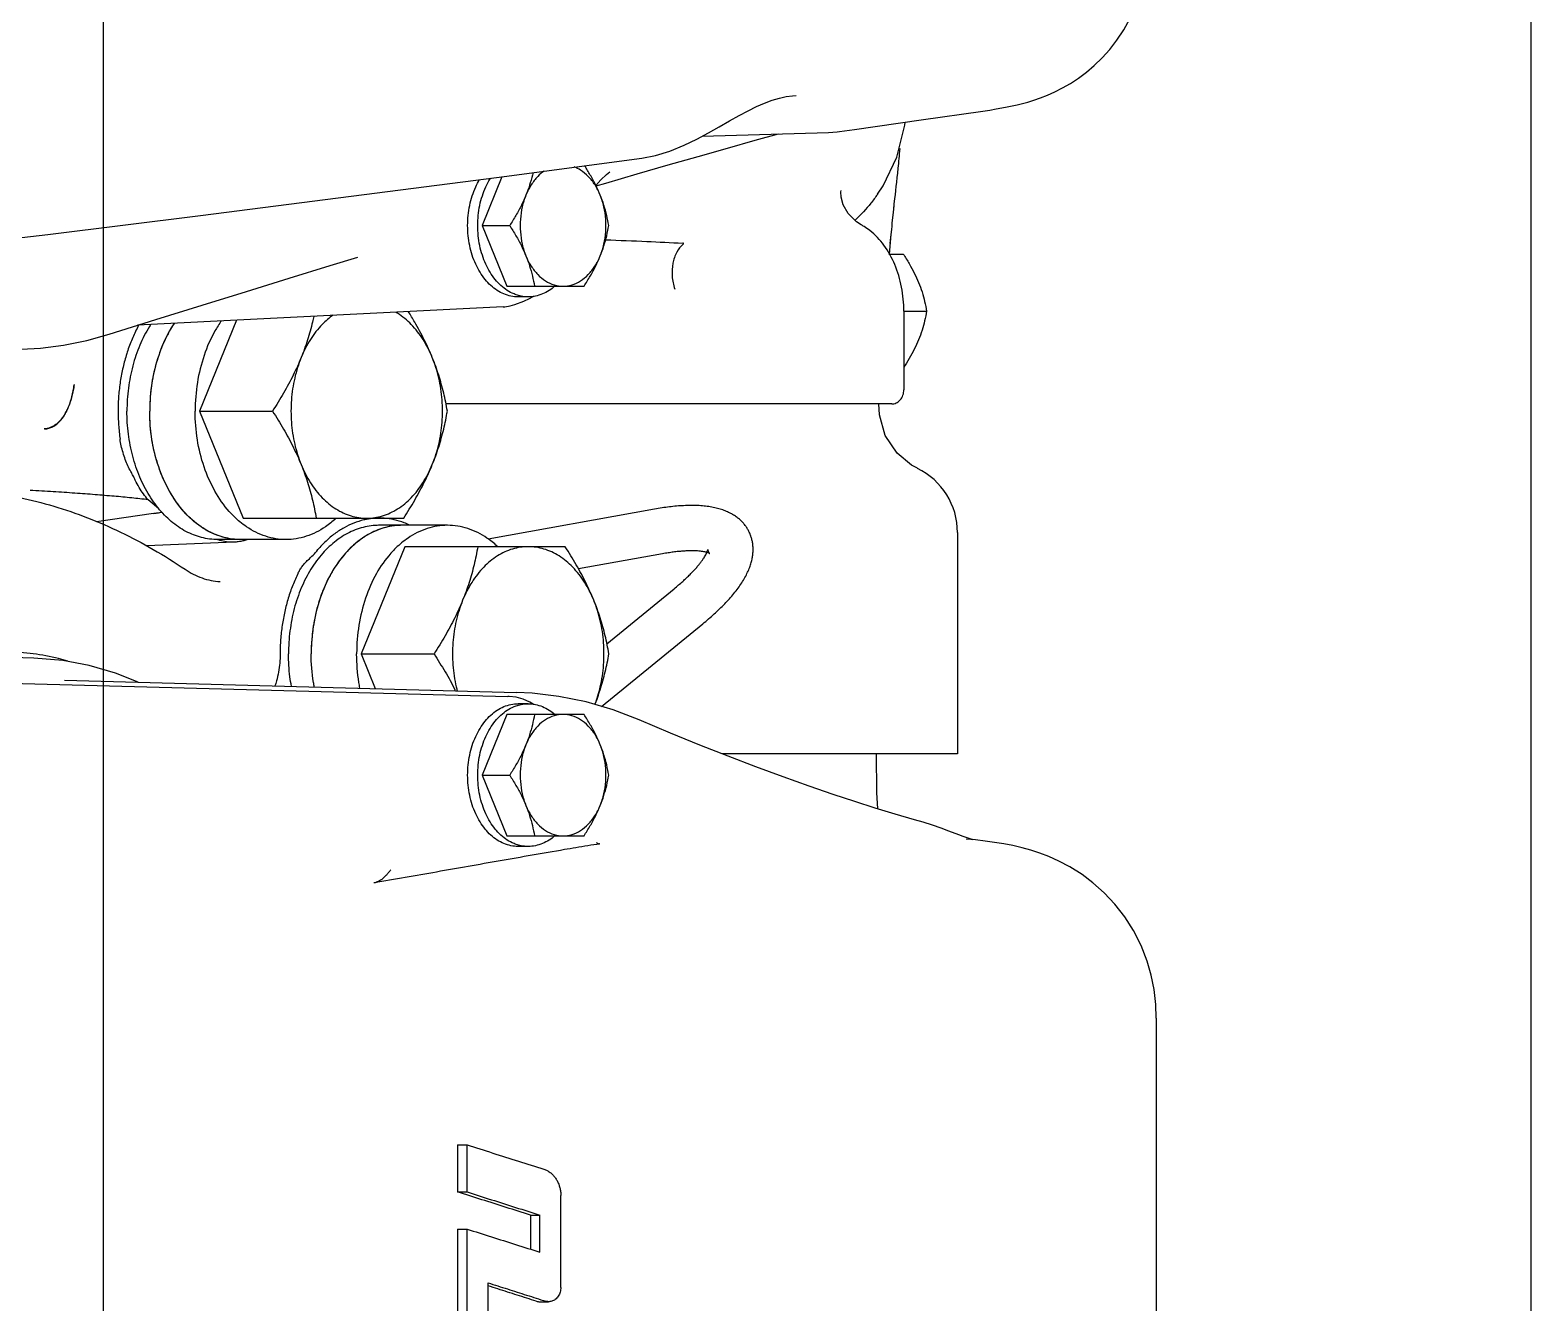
# Model space of a CAD drawing. Header units: millimetres. Extents: x 156850 to 204135, y 56350 to 74150.
# Drawn here: x 159139.7 to 159350, y 61122.5 to 61300.9 of the extents above; entities that cross this region are included whole.
import ezdxf

# ---------------------------------------------------------------- set-up
doc = ezdxf.new("R2010")
doc.units = ezdxf.units.MM
doc.header["$LTSCALE"] = 150
doc.layers.add('-----33 Equipment', color=5, linetype='Continuous')

# ---------------------------------------------------------------- blocks, each defined once
blk = doc.blocks.new('X-2F-PLAN$0$A$C73FA2420')
at = {"color": 0, "linetype": 'Continuous'}
for p, q in [((1455.35, 309.42), (1453.27, 231.62)), ((1458.63, 298.01), (1458.76, 302.65)), ((1455.52, 293.71), (1453.83, 230.41)), ((1496.97, 292.38), (1496.92, 292.38)), ((1478.9, 281.24), (1477.74, 289.23)), ((1474.87, 269.93), (1474.34, 282.18)), ((1479.6, 280.53), (1480.81, 282)), ((1507.82, 232.27), (1505.26, 283.47)), ((1493.23, 274.8), (1478.23, 268.67)), ((1493.23, 274.8), (1493.23, 264.57)), ((1505.95, 269.61), (1493.23, 274.8)), ((1475.23, 262.69), (1475.23, 272.24)), ((1478.23, 268.67), (1478.23, 246.2)), ((1459.23, 252.17), (1454.36, 250.18)), ((1474.23, 246.05), (1459.23, 252.17)), ((1459.23, 252.17), (1459.23, 241.95)), ((1477.23, 240.07), (1477.23, 249.61)), ((1474.23, 223.58), (1474.23, 246.05)), ((1494.23, 177.84), (1494.23, 240.28)), ((1378.63, 238.66), (1362.93, 238.66)), ((1378.63, 238.66), (1378.63, 237.33)), ((1390.43, 238.66), (1383.83, 238.66)), ((1383.83, 238.66), (1383.83, 237.33)), ((1390.43, 238.66), (1390.43, 237.33)), ((1362.51, 237.33), (1378.63, 237.33)), ((1383.83, 237.33), (1390.43, 237.33)), ((1361.58, 234.37), (1371.1, 234.37)), ((1442.23, 235.23), (1433.73, 231.76)), ((1450.73, 231.76), (1442.23, 235.23)), ((1442.23, 235.23), (1442.23, 231.35)), ((1479.49, 211.06), (1475.3, 234.37)), ((1519.23, 235.23), (1510.73, 231.76)), ((1519.23, 235.23), (1519.23, 231.35)), ((1526.07, 232.44), (1519.23, 235.23)), ((1433.73, 231.76), (1433.73, 220.94)), ((1450.73, 220.94), (1450.73, 231.76)), ((1510.73, 231.76), (1510.73, 220.94)), ((1432.23, 228.75), (1432.23, 230.17)), ((1452.23, 228.75), (1452.23, 230.17)), ((1453.83, 230.41), (1453.83, 230.41)), ((1508.15, 230.65), (1508.64, 229.36)), ((1509.23, 228.75), (1509.23, 230.17)), ((1368.46, 227.19), (1368.46, 225.91)), ((1375.39, 227.12), (1380.59, 227.12)), ((1380.59, 228.45), (1375.81, 228.45)), ((1380.59, 228.45), (1380.59, 227.12)), ((1370.46, 224.19), (1383.34, 224.19)), ((1473.24, 209.93), (1471.13, 221.72)), ((1451.85, 218.49), (1463.43, 204.3)), ((1460.65, 217.74), (1468.35, 208.32)), ((1531.76, 204.37), (1532.28, 186.68)), ((1445.23, 168.62), (1445.23, 201.63)), ((1537.45, 191.23), (1537.45, 191.23)), ((1519.33, 182.13), (1519.73, 182.76)), ((1523.62, 179.81), (1523.59, 179.84)), ((1515.23, 178.23), (1515.23, 176.21)), ((1515.23, 178.13), (1517.99, 177.91)), ((1516.7, 178.05), (1517.99, 177.91)), ((1517.99, 177.91), (1518.67, 177.84)), ((1520.34, 177.67), (1521.07, 177.6)), ((1521.07, 177.6), (1522.03, 177.51)), ((1523, 177.39), (1523.55, 177.32)), ((1523.55, 177.32), (1524.12, 177.26)), ((1524.12, 177.26), (1524.72, 177.19)), ((1524.72, 177.19), (1525.33, 177.12)), ((1525.33, 177.12), (1525.95, 177.05)), ((1525.95, 177.05), (1526.59, 176.99)), ((1526.59, 176.99), (1527.25, 176.92)), ((1528.61, 176.79), (1528.96, 176.76)), ((1507.23, 176.13), (1496.23, 176.13)), ((1507.23, 176.13), (1507.23, 172.94)), ((1485.22, 174.24), (1485.22, 174.24)), ((1476.23, 168.62), (1445.23, 168.62)), ((1433.15, 166.09), (1433.27, 167.39)), ((1428.29, 151.17), (1428.29, 151.17)), ((1414.21, 141.47), (1414.21, 141.47)), ((1408.18, 140.77), (1330.04, 140.77))]:
    blk.add_line(p, q, dxfattribs=at)
for points in [[(1514.83, 324.15), (1515.15, 320.98), (1515.5, 317.61), (1515.87, 314.17), (1516.27, 310.65), (1516.68, 307.06), (1517.11, 303.41), (1517.55, 299.69), (1517.99, 296.05)], [(1501.92, 299.8), (1502.07, 297.1), (1502.48, 293.86), (1503.14, 290.59), (1504.01, 287.45)], [(1455.24, 283.4), (1456.52, 286.58), (1457.6, 290.24), (1458.3, 293.94), (1458.63, 298.01)], [(1517.99, 296.05), (1520.66, 274.66), (1523.34, 253.54)], [(1504.01, 287.45), (1506.06, 280.91), (1508.07, 274.45), (1510, 268.22), (1511.85, 262.24), (1513.61, 256.51), (1514.8, 252.61)], [(1523.34, 253.54), (1526.02, 232.83), (1528.66, 212.84)], [(1452.16, 228.06), (1452.46, 228.53), (1452.87, 229.47), (1453.14, 230.44), (1453.27, 231.41), (1453.27, 231.62)], [(1507.82, 232.27), (1507.83, 232.04), (1507.96, 231.27), (1508.15, 230.65)], [(1449.96, 213.19), (1451.36, 216.84), (1452.49, 220.65), (1453.27, 224.45), (1453.72, 228.21), (1453.83, 230.41)], [(1508.64, 229.36), (1509, 228.56), (1509.3, 228.06)], [(1524.78, 219.26), (1525.19, 217.88), (1526.47, 213.47), (1527.72, 209.16), (1528.92, 204.95), (1530.08, 200.86), (1531.17, 196.98), (1532.07, 193.71)], [(1524.84, 219.28), (1525.65, 218.59), (1526.38, 217.81), (1526.76, 217.32)], [(1435.97, 174.63), (1436.76, 177.36), (1437.61, 180.15), (1438.52, 183), (1439.53, 186.05), (1440.69, 189.42), (1441.99, 193.06), (1443.4, 196.86), (1444.89, 200.76), (1446.45, 204.71), (1448.13, 208.83), (1449.96, 213.19)], [(1528.66, 212.84), (1529.03, 210.94), (1529.66, 208.91), (1530.47, 206.93), (1531.35, 205.13), (1532.23, 203.5), (1533.07, 202), (1533.89, 200.57), (1534.64, 199.21), (1535.31, 197.94), (1535.89, 196.76), (1536.37, 195.64), (1536.78, 194.56), (1537.08, 193.55), (1537.3, 192.6), (1537.42, 191.75), (1537.45, 191.23)], [(1516.64, 207.03), (1516.69, 206.98), (1516.72, 206.99), (1516.74, 207.01), (1516.75, 207.05), (1516.75, 207.11)], [(1532.28, 186.68), (1532.36, 185.49), (1532.4, 185.17)], [(1532.4, 185.17), (1532.7, 183.04), (1534.02, 173.7), (1535.27, 165.06)], [(1519.73, 182.76), (1520.91, 183.95), (1522.15, 184.63)], [(1522.15, 184.63), (1523.21, 184.9), (1523.94, 184.94), (1524.15, 184.93)], [(1437.5, 179.8), (1439.79, 179.9), (1445.23, 179.95)], [(1485.22, 174.24), (1485.68, 175.07), (1487.35, 177.08), (1489.82, 178.74), (1492.7, 179.56), (1494.23, 179.62)], [(1523.62, 179.81), (1524.79, 179.05), (1528.79, 177.13), (1533.28, 175.98), (1533.7, 175.95)], [(1518.67, 177.84), (1519.12, 177.79), (1519.55, 177.75), (1520.34, 177.67)], [(1521.59, 177.56), (1522.24, 177.48), (1523, 177.39)], [(1527.25, 176.92), (1527.59, 176.89), (1527.92, 176.85), (1528.27, 176.82), (1528.61, 176.79)], [(1528.96, 176.76), (1529.31, 176.73), (1529.67, 176.7), (1530.04, 176.66)], [(1434.4, 169.85), (1434.78, 170.91), (1435.2, 172.1), (1435.62, 173.41), (1435.97, 174.63)], [(1433.46, 167.27), (1433.65, 167.81), (1433.89, 168.45), (1434.4, 169.85)], [(1433.18, 166.45), (1433.2, 166.51), (1433.31, 166.83), (1433.46, 167.27)], [(1428.29, 151.17), (1429.38, 152.9), (1430.2, 154.44), (1430.81, 155.82), (1431.3, 157.1), (1431.71, 158.34), (1432.05, 159.58), (1432.35, 160.85), (1432.6, 162.13), (1432.81, 163.42), (1432.99, 164.74), (1433.15, 166.09)], [(1535.27, 165.06), (1535.41, 164.09), (1535.56, 163.19), (1535.7, 162.39), (1535.84, 161.65), (1535.98, 160.95), (1536.14, 160.25), (1536.32, 159.53), (1536.53, 158.75), (1536.79, 157.91), (1537.11, 156.99), (1537.5, 156), (1537.97, 154.96), (1538.51, 153.89), (1539.15, 152.8), (1539.88, 151.69), (1540.71, 150.57), (1541.66, 149.45), (1542.73, 148.35), (1543.91, 147.29), (1545.22, 146.28), (1546.64, 145.34), (1548.17, 144.48), (1548.78, 144.18)], [(1414.21, 141.47), (1416.16, 142.03), (1418.37, 142.89), (1420.45, 143.95), (1422.4, 145.19), (1424.17, 146.59), (1425.76, 148.09), (1427.16, 149.67), (1428.29, 151.17)], [(1408.18, 140.77), (1410.09, 140.84), (1412.21, 141.08), (1414.21, 141.47)]]:
    blk.add_lwpolyline(points, dxfattribs=at)
blk.add_arc((1476.23, 178.62), 10, 270, 333.9177, dxfattribs=at)
for points, start_tangent, end_tangent in [([(1458.21, 293.27), (1458.55, 294.54), (1459.23, 298.1), (1459.54, 301.69), (1459.49, 305.29), (1459.08, 308.87), (1458.3, 312.42), (1457.16, 315.93)], (0.270311, 0.962773), (-0.354349, 0.935113)), ([(1482.36, 309.69), (1481.95, 304.84), (1481.13, 300.02), (1479.91, 295.23), (1478.29, 290.5), (1476.27, 285.85), (1473.86, 281.28), (1471.07, 276.83)], (-0.043087, -0.999071), (-0.561174, -0.827698)), ([(1480.81, 282), (1481.07, 284.3), (1481.3, 286.77), (1481.52, 289.42), (1481.73, 292.25), (1481.93, 295.29), (1482.13, 298.54)], (0.128233, 0.991744), (0.058564, 0.998284)), ([(1490.74, 296.5), (1490.73, 296.58)], (-0.052663, 0.998612), (-0.047417, 0.998875)), ([(1490.74, 296.5), (1490.77, 296.2), (1490.83, 295.9), (1490.93, 295.61), (1491.06, 295.33), (1491.22, 295.06), (1491.42, 294.79), (1491.64, 294.55), (1491.89, 294.31)], (0.047401, -0.998876), (0.753333, -0.657639)), ([(1491.89, 294.35), (1491.5, 294.75), (1491.2, 295.16), (1490.96, 295.6), (1490.81, 296.04), (1490.74, 296.5)], (-0.74273, 0.669591), (-0.078522, 0.996912)), ([(1496.92, 292.38), (1496.12, 292.5), (1495.32, 292.67), (1494.53, 292.9), (1493.77, 293.19), (1493.07, 293.53), (1492.43, 293.92), (1491.89, 294.35)], (-0.994222, 0.107345), (-0.74273, 0.669591)), ([(1491.89, 294.31), (1492.39, 293.92), (1492.98, 293.56), (1493.64, 293.23)], (0.753333, -0.657639), (0.913393, -0.407079)), ([(1493.64, 293.23), (1494.43, 292.92), (1495.25, 292.68), (1496.08, 292.5), (1496.92, 292.38)], (0.91339, -0.407085), (0.994817, -0.101682)), ([(1505.28, 283.32), (1504.81, 283.56), (1503.1, 284.35), (1501.28, 285), (1499.37, 285.52), (1497.4, 285.9), (1495.38, 286.13), (1493.34, 286.21), (1491.3, 286.14), (1489.28, 285.93)], (-0.878618, 0.477525), (-0.989734, -0.142923)), ([(1475.23, 272.24), (1475.25, 272.81), (1475.4, 273.95), (1475.69, 275.07), (1476.11, 276.17), (1476.68, 277.24), (1477.38, 278.27), (1478.21, 279.25), (1479.16, 280.17), (1480.22, 281.03), (1481.39, 281.82), (1482.65, 282.54), (1484, 283.16), (1485.42, 283.71), (1486.91, 284.15), (1488.45, 284.51), (1490.02, 284.76), (1491.62, 284.92), (1493.23, 284.97)], (0, 1), (1, 0)), ([(1483.55, 283.8), (1484.17, 284.1), (1484.77, 284.43)], (0.903343, 0.428919), (0.873733, 0.486405)), ([(1484.77, 284.43), (1485.56, 284.83), (1486.45, 285.2), (1487.41, 285.52), (1488.38, 285.77), (1489.28, 285.93)], (0.873733, 0.486405), (0.989734, 0.142923)), ([(1505.36, 281.65), (1505.08, 281.82), (1503.81, 282.54), (1502.47, 283.16), (1501.04, 283.71), (1499.56, 284.15), (1498.02, 284.51), (1496.45, 284.76), (1494.85, 284.92), (1493.23, 284.97)], (-0.84062, 0.541626), (-1, 0)), ([(1475.23, 269.06), (1475.25, 269.63), (1475.4, 270.77), (1475.69, 271.89), (1476.11, 272.99), (1476.68, 274.06), (1477.38, 275.09), (1478.21, 276.07), (1479.16, 276.99), (1480.22, 277.85), (1481.39, 278.64), (1482.65, 279.35), (1484, 279.98), (1485.42, 280.52), (1486.91, 280.97), (1488.45, 281.33), (1490.02, 281.58), (1491.62, 281.73), (1493.23, 281.78)], (0, 1), (1, 0)), ([(1475.69, 271.89), (1477.02, 274.58), (1479.16, 276.99), (1482.01, 279.01), (1485.42, 280.52), (1489.23, 281.47), (1493.23, 281.78)], (0.30679, 0.951777), (1, 0)), ([(1480.81, 282), (1481.63, 282.66), (1482.55, 283.27), (1483.55, 283.8)], (0.74385, 0.668347), (0.903343, 0.428919)), ([(1497.08, 281.49), (1496.45, 281.58), (1494.85, 281.73), (1493.23, 281.78)], (-0.988249, 0.152854), (-1, 0)), ([(1505.57, 278.33), (1504.46, 279.01), (1501.04, 280.52), (1497.24, 281.47), (1493.23, 281.78)], (-0.832646, 0.553806), (-1, 0)), ([(1478.9, 281.24), (1478.96, 280.78), (1479.04, 280.35), (1479.08, 280.1)], (0.143529, -0.989646), (0.178144, -0.984005)), ([(1497.39, 281.44), (1497.08, 281.49)], (-0.986183, 0.165659), (-0.988249, 0.152854)), ([(1504.33, 279.08), (1503.81, 279.35), (1502.47, 279.98), (1501.04, 280.52), (1499.56, 280.97), (1498.02, 281.33), (1497.39, 281.44)], (-0.874998, 0.484126), (-0.986183, 0.165659)), ([(1504.58, 278.94), (1504.33, 279.08)], (-0.867289, 0.497805), (-0.874998, 0.484126)), ([(1505.52, 278.36), (1505.08, 278.64), (1504.58, 278.94)], (-0.834311, 0.551294), (-0.867289, 0.497805)), ([(1471.07, 276.83), (1470.38, 275.67), (1469.86, 274.45), (1469.51, 273.19), (1469.35, 271.9)], (-0.561174, -0.827698), (-0.043087, -0.999071)), ([(1477.71, 269.14), (1479.16, 270.63), (1482.01, 272.64), (1485.42, 274.16), (1489.23, 275.1), (1493.18, 275.42)], (0.638762, 0.769404), (0.999998, 0.00193)), ([(1493.18, 275.42), (1493.23, 275.42)], (0.999998, 0.00193), (1, 0)), ([(1493.28, 275.42), (1493.23, 275.42)], (-0.999998, 0.00193), (-1, 0)), ([(1505.9, 271.73), (1504.46, 272.64), (1501.04, 274.16), (1497.24, 275.1), (1493.28, 275.42)], (-0.819027, 0.573755), (-0.999998, 0.00193)), ([(1474.87, 269.93), (1474.86, 270.34), (1474.96, 271.27), (1475.2, 272.2)], (-0.043106, 0.99907), (0.324934, 0.945737)), ([(1475.2, 272.2), (1475.22, 272.25)], (0.324934, 0.945737), (0.332627, 0.943058)), ([(1475.22, 272.25), (1475.23, 272.28)], (0.332627, 0.943058), (0.338239, 0.94106)), ([(1475.23, 269.06), (1475.69, 271.89)], (0, 1), (0.30679, 0.951777)), ([(1474.98, 269), (1474.91, 269.4), (1474.87, 269.93)], (-0.196467, 0.98051), (-0.043106, 0.99907)), ([(1475.22, 268.13), (1475.11, 268.47), (1474.98, 269)], (-0.333429, 0.942775), (-0.196467, 0.98051)), ([(1475.23, 262.69), (1475.69, 265.52), (1477.02, 268.22), (1477.71, 269.14)], (0, 1), (0.638762, 0.769404)), ([(1459.23, 263.51), (1457.94, 263.57), (1456.67, 263.74), (1455.44, 264.02), (1454.73, 264.24)], (-1, 0), (-0.94564, 0.325216)), ([(1470.54, 260.98), (1468.84, 261.74), (1467.04, 262.37), (1465.16, 262.86), (1463.22, 263.22), (1461.24, 263.44), (1459.23, 263.51)], (-0.89549, 0.445081), (-1, 0)), ([(1493.23, 264.57), (1490.71, 263.03), (1488.2, 261.68), (1485.73, 260.56)], (-0.84076, -0.541408), (-0.92582, -0.377964)), ([(1500.73, 260.56), (1498.27, 261.68), (1495.76, 263.03), (1493.23, 264.57)], (-0.92582, 0.377964), (-0.84076, 0.541408)), ([(1454.67, 261.92), (1456.02, 262.13), (1457.62, 262.29), (1459.23, 262.34)], (0.983254, 0.18224), (1, 0)), ([(1477.23, 249.61), (1477.22, 250.18), (1477.07, 251.32), (1476.78, 252.44), (1476.35, 253.54), (1475.79, 254.61), (1475.08, 255.64), (1474.26, 256.62), (1473.31, 257.55), (1472.24, 258.41), (1471.08, 259.2), (1469.81, 259.91), (1468.47, 260.54), (1467.04, 261.08), (1465.56, 261.53), (1464.02, 261.88), (1462.45, 262.13), (1460.85, 262.29), (1459.23, 262.34)], (0, 1), (-1, 0)), ([(1470.54, 260.98), (1471, 260.73), (1471.47, 260.41), (1471.94, 260.03), (1472.39, 259.59)], (0.89549, -0.445081), (0.676539, -0.736407)), ([(1478.16, 255.73), (1477.02, 257.17), (1475.69, 259.86), (1475.23, 262.69)], (-0.678497, 0.734603), (0, 1)), ([(1500.73, 260.56), (1497.87, 261.47), (1494.8, 261.93), (1491.67, 261.93), (1488.6, 261.47), (1485.73, 260.56)], (-0.92582, 0.377964), (-0.92582, -0.377964)), ([(1454.58, 258.72), (1455.23, 258.84), (1459.23, 259.16)], (0.982551, 0.185991), (1, 0)), ([(1463.08, 258.86), (1462.45, 258.95), (1460.85, 259.11), (1459.23, 259.16)], (-0.988249, 0.152854), (-1, 0)), ([(1476.78, 249.26), (1475.45, 251.95), (1473.31, 254.36), (1470.46, 256.38), (1467.04, 257.9), (1463.24, 258.84), (1459.23, 259.16)], (-0.30679, 0.951777), (-1, 0)), ([(1463.39, 258.81), (1463.08, 258.86)], (-0.986183, 0.165659), (-0.988249, 0.152854)), ([(1470.33, 256.45), (1469.81, 256.73), (1468.47, 257.36), (1467.04, 257.9), (1465.56, 258.35), (1464.02, 258.7), (1463.39, 258.81)], (-0.874998, 0.484126), (-0.986183, 0.165659)), ([(1472.39, 259.59), (1473.07, 258.89), (1473.82, 258.22)], (0.676539, -0.736407), (0.763288, -0.646058)), ([(1485.73, 260.56), (1483.2, 259.27), (1481.1, 257.61), (1479.53, 255.69), (1478.56, 253.58), (1478.23, 251.38)], (-0.92582, -0.377964), (0, -1)), ([(1485.73, 260.56), (1483.27, 259.67), (1480.76, 258.97), (1478.23, 258.45)], (-0.92582, -0.377964), (-0.985438, -0.170033)), ([(1506.67, 256.1), (1505.37, 257.61), (1503.27, 259.26), (1500.73, 260.56)], (-0.575006, 0.818149), (-0.92582, 0.377964)), ([(1506.49, 258.79), (1505.71, 258.97), (1503.2, 259.67), (1500.73, 260.56)], (-0.977191, 0.212362), (-0.92582, 0.377964)), ([(1477.98, 251.8), (1477.54, 253.2), (1476.9, 254.55), (1476.06, 255.85), (1475.03, 257.08), (1473.82, 258.22)], (-0.227794, 0.973709), (-0.763288, 0.646058)), ([(1470.58, 256.31), (1470.33, 256.45)], (-0.867289, 0.497805), (-0.874998, 0.484126)), ([(1475.38, 252.06), (1475.08, 252.46), (1474.26, 253.44), (1473.31, 254.36), (1472.24, 255.23), (1471.08, 256.01), (1470.58, 256.31)], (-0.571956, 0.820284), (-0.867289, 0.497805)), ([(1454.4, 252.33), (1455.23, 252.47), (1459.18, 252.79)], (0.981171, 0.193141), (0.999998, 0.00193)), ([(1459.18, 252.79), (1459.23, 252.79)], (0.999998, 0.00193), (1, 0)), ([(1459.28, 252.79), (1459.23, 252.79)], (-0.999998, 0.00193), (-1, 0)), ([(1474.76, 246.51), (1473.31, 248), (1470.46, 250.02), (1467.04, 251.53), (1463.24, 252.47), (1459.28, 252.79)], (-0.638762, 0.769404), (-0.999998, 0.00193)), ([(1431.79, 223.69), (1430.22, 232.7), (1428.66, 241.59), (1427.12, 250.37)], (-0.171624, 0.985163), (-0.173242, 0.984879)), ([(1428.95, 248.01), (1428.62, 248.29), (1428.31, 248.56), (1428.01, 248.85), (1427.74, 249.14), (1427.51, 249.43), (1427.33, 249.74), (1427.2, 250.05), (1427.12, 250.37)], (-0.767704, 0.640804), (-0.173262, 0.984876)), ([(1475.52, 251.85), (1475.38, 252.06)], (-0.554366, 0.832273), (-0.571956, 0.820284)), ([(1477.23, 246.43), (1477.22, 247), (1477.07, 248.14), (1476.78, 249.26), (1476.35, 250.36), (1475.79, 251.43), (1475.52, 251.85)], (0, 1), (-0.554366, 0.832273)), ([(1478.07, 251.35), (1477.98, 251.8)], (-0.181914, 0.983314), (-0.227794, 0.973709)), ([(1478.23, 249.2), (1478.2, 250.38), (1478.07, 251.35)], (0.043043, 0.999073), (-0.181914, 0.983314)), ([(1478.23, 251.38), (1478.56, 249.17), (1479.53, 247.06), (1481.1, 245.14), (1483.2, 243.5), (1485.73, 242.19)], (0, -1), (0.92582, -0.377964)), ([(1477.23, 246.43), (1476.78, 249.26)], (0, 1), (-0.30679, 0.951777)), ([(1477.59, 246.14), (1478.01, 247.53), (1478.21, 248.95), (1478.23, 249.2)], (0.354196, 0.935171), (0.043043, 0.999073)), ([(1477.23, 240.07), (1476.78, 242.9), (1475.45, 245.59), (1474.76, 246.51)], (0, 1), (-0.638762, 0.769404)), ([(1477.26, 245.36), (1477.59, 246.14)], (0.426821, 0.904336), (0.354196, 0.935171)), ([(1478.23, 246.2), (1480.76, 244.66), (1483.27, 243.31), (1485.73, 242.19)], (0.84076, -0.541408), (0.92582, -0.377964)), ([(1500.73, 242.19), (1503.26, 243.49), (1505.37, 245.14), (1506.94, 247.07), (1507.09, 247.32)], (0.92582, 0.377964), (0.505007, 0.863115)), ([(1500.73, 242.19), (1503.2, 243.31), (1505.71, 244.66), (1507.16, 245.53)], (0.92582, 0.377964), (0.850907, 0.525316)), ([(1459.23, 241.95), (1456.71, 240.4), (1454.2, 239.05), (1454.06, 238.99)], (-0.84076, -0.541408), (-0.897502, -0.441011)), ([(1466.73, 237.94), (1464.27, 239.05), (1461.76, 240.4), (1459.23, 241.95)], (-0.92582, 0.377964), (-0.84076, 0.541408)), ([(1485.73, 242.19), (1488.2, 241.3), (1490.71, 240.6), (1493.23, 240.08)], (0.92582, -0.377964), (0.985438, -0.170033)), ([(1485.73, 242.19), (1488.6, 241.29), (1491.67, 240.83), (1494.8, 240.83), (1497.87, 241.29), (1500.73, 242.19)], (0.92582, -0.377964), (0.92582, 0.377964)), ([(1493.23, 240.08), (1495.76, 240.6), (1498.27, 241.3), (1500.73, 242.19)], (0.985438, 0.170033), (0.92582, 0.377964)), ([(1474.31, 233.11), (1475.45, 234.54), (1476.78, 237.23), (1477.23, 240.07)], (0.678497, 0.734603), (0, 1)), ([(1380.59, 228.45), (1381.67, 231.84), (1382.75, 235.24), (1383.83, 238.66)], (0.304184, 0.952613), (0.300867, 0.953666)), ([(1466.73, 237.94), (1463.87, 238.84), (1460.8, 239.3), (1457.67, 239.3), (1454.6, 238.84), (1454.04, 238.7)], (-0.92582, 0.377964), (-0.967638, -0.252341)), ([(1474.23, 228.75), (1473.91, 230.96), (1472.94, 233.07), (1471.37, 234.99), (1469.27, 236.63), (1466.73, 237.94)], (0, 1), (-0.92582, 0.377964)), ([(1474.23, 235.82), (1471.71, 236.34), (1469.2, 237.04), (1466.73, 237.94)], (-0.985438, 0.170033), (-0.92582, 0.377964)), ([(1378.63, 237.33), (1377.55, 233.92), (1376.47, 230.52), (1375.39, 227.12)], (-0.300944, -0.953642), (-0.304254, -0.952591)), ([(1383.83, 237.33), (1382.75, 233.92), (1381.67, 230.52), (1380.59, 227.12)], (-0.300944, -0.953642), (-0.304254, -0.952591)), ([(1390.43, 237.33), (1389.29, 233.73), (1388.15, 230.13), (1387.01, 226.55)], (-0.300944, -0.953642), (-0.304442, -0.952531)), ([(1432.23, 230.17), (1432.34, 231.17), (1432.64, 232.16), (1433.14, 233.1), (1433.82, 233.99), (1434.68, 234.8), (1435.69, 235.51), (1436.83, 236.11), (1438.08, 236.6), (1439.42, 236.95), (1440.81, 237.16), (1442.23, 237.24)], (0, 1), (1, 0)), ([(1432.42, 230.11), (1432.64, 230.74), (1433.14, 231.69), (1433.82, 232.57), (1434.68, 233.38), (1435.69, 234.1), (1436.83, 234.7), (1438.08, 235.18), (1439.42, 235.54), (1440.81, 235.75), (1442.23, 235.82)], (0.266526, 0.963828), (1, 0)), ([(1442.23, 237.24), (1443.66, 237.16), (1445.05, 236.95), (1446.39, 236.6), (1447.64, 236.11), (1448.78, 235.51), (1449.79, 234.8), (1450.65, 233.99), (1451.33, 233.1), (1451.83, 232.16), (1452.13, 231.17), (1452.23, 230.17)], (1, 0), (0, -1)), ([(1442.23, 235.82), (1443.66, 235.75), (1445.05, 235.54), (1446.39, 235.18), (1447.64, 234.7), (1448.78, 234.1), (1449.79, 233.38), (1450.65, 232.57), (1451.33, 231.69), (1451.83, 230.74), (1452.05, 230.11)], (1, 0), (0.266526, -0.963828)), ([(1509.23, 230.17), (1509.34, 231.17), (1509.64, 232.16), (1510.14, 233.1), (1510.82, 233.99), (1511.68, 234.8), (1512.69, 235.51), (1513.83, 236.11), (1515.08, 236.6), (1516.42, 236.95), (1517.81, 237.16), (1519.23, 237.24)], (0, 1), (1, 0)), ([(1509.42, 230.11), (1509.64, 230.74), (1510.14, 231.69), (1510.82, 232.57), (1511.68, 233.38), (1512.69, 234.1), (1513.83, 234.7), (1515.08, 235.18), (1516.42, 235.54), (1517.81, 235.75), (1519.23, 235.82)], (0.266526, 0.963828), (1, 0)), ([(1519.23, 237.24), (1520.66, 237.16), (1522.05, 236.95), (1523.39, 236.6), (1524.64, 236.11), (1525.67, 235.58)], (1, 0), (0.859608, -0.510954)), ([(1519.23, 235.82), (1520.66, 235.75), (1522.05, 235.54), (1523.39, 235.18), (1524.64, 234.7), (1525.78, 234.1), (1525.87, 234.04)], (1, 0), (0.847388, -0.530974)), ([(1368.53, 227.62), (1369.38, 230.3), (1370.24, 233), (1370.68, 234.37)], (0.304455, 0.952527), (0.30225, 0.953229)), ([(1371.1, 234.37), (1370.24, 231.67), (1369.38, 228.98), (1368.53, 226.3)], (-0.301897, -0.953341), (-0.304525, -0.952504)), ([(1442.23, 231.35), (1440.8, 230.48), (1439.38, 229.71), (1437.98, 229.08)], (-0.84076, -0.541408), (-0.92582, -0.377964)), ([(1446.48, 229.08), (1445.09, 229.71), (1443.66, 230.48), (1442.23, 231.35)], (-0.92582, 0.377964), (-0.84076, 0.541408)), ([(1519.23, 231.35), (1517.8, 230.48), (1516.38, 229.71), (1514.98, 229.08)], (-0.84076, -0.541408), (-0.92582, -0.377964)), ([(1523.48, 229.08), (1522.09, 229.71), (1520.66, 230.48), (1519.23, 231.35)], (-0.92582, 0.377964), (-0.84076, 0.541408)), ([(1432.23, 228.75), (1432.34, 229.76), (1432.42, 230.11)], (0, 1), (0.266526, 0.963828)), ([(1446.48, 229.08), (1444.86, 229.59), (1443.12, 229.85), (1441.35, 229.85), (1439.61, 229.59), (1437.98, 229.08)], (-0.92582, 0.377964), (-0.92582, -0.377964)), ([(1452.05, 230.11), (1452.13, 229.76), (1452.23, 228.75)], (0.266526, -0.963828), (0, -1)), ([(1509.23, 228.75), (1509.34, 229.76), (1509.42, 230.11)], (0, 1), (0.266526, 0.963828)), ([(1523.48, 229.08), (1521.86, 229.59), (1520.12, 229.85), (1518.35, 229.85), (1516.61, 229.59), (1514.98, 229.08)], (-0.92582, 0.377964), (-0.92582, -0.377964)), ([(1368.53, 227.62), (1368.47, 227.35), (1368.46, 227.19)], (-0.304455, -0.952527), (-0.000017, -1)), ([(1433.73, 225.04), (1433.14, 225.81), (1432.64, 226.76), (1432.34, 227.75), (1432.23, 228.75)], (-0.657908, 0.753098), (0, 1)), ([(1437.98, 229.08), (1436.59, 228.57), (1435.16, 228.17), (1433.73, 227.88)], (-0.92582, -0.377964), (-0.985438, -0.170033)), ([(1437.98, 229.08), (1436.55, 228.34), (1435.36, 227.41), (1434.47, 226.32), (1433.92, 225.12), (1433.73, 223.87)], (-0.92582, -0.377964), (0, -1)), ([(1450.73, 227.88), (1449.3, 228.17), (1447.88, 228.57), (1446.48, 229.08)], (-0.985438, 0.170033), (-0.92582, 0.377964)), ([(1450.73, 223.87), (1450.55, 225.12), (1450, 226.32), (1449.11, 227.41), (1447.92, 228.34), (1446.48, 229.08)], (0, 1), (-0.92582, 0.377964)), ([(1452.18, 228.05), (1452.13, 227.75), (1451.83, 226.76), (1451.33, 225.81), (1450.74, 225.04)], (-0.138986, -0.990294), (-0.657908, -0.753098)), ([(1452.23, 228.75), (1452.18, 228.05)], (0, -1), (-0.138986, -0.990294)), ([(1466.73, 219.57), (1469.26, 220.86), (1471.37, 222.52), (1472.94, 224.44), (1473.91, 226.55), (1474.23, 228.75)], (0.92582, 0.377964), (0, 1)), ([(1509.28, 228.05), (1509.23, 228.75)], (-0.139017, 0.99029), (0, 1)), ([(1510.73, 225.04), (1510.14, 225.81), (1509.64, 226.76), (1509.34, 227.75), (1509.28, 228.05)], (-0.657908, 0.753098), (-0.139017, 0.99029)), ([(1514.98, 229.08), (1513.59, 228.57), (1512.16, 228.17), (1510.73, 227.88)], (-0.92582, -0.377964), (-0.985438, -0.170033)), ([(1514.98, 229.08), (1513.55, 228.34), (1512.36, 227.41), (1511.47, 226.32), (1510.92, 225.12), (1510.73, 223.87)], (-0.92582, -0.377964), (0, -1)), ([(1526.64, 228.09), (1526.3, 228.17), (1524.88, 228.57), (1523.48, 229.08)], (-0.97615, 0.217096), (-0.92582, 0.377964)), ([(1526.87, 226.51), (1526.11, 227.41), (1524.92, 228.34), (1523.48, 229.08)], (-0.567531, 0.823352), (-0.92582, 0.377964)), ([(1368.46, 225.86), (1368.47, 226.02), (1368.53, 226.3)], (0.000017, 1), (0.304525, 0.952504)), ([(1370.46, 224.19), (1370.13, 224.21), (1369.81, 224.28), (1369.5, 224.39), (1369.23, 224.55), (1368.98, 224.74), (1368.78, 224.96), (1368.62, 225.2), (1368.52, 225.47), (1368.47, 225.74), (1368.46, 225.86)], (-1, 0), (0.000017, 1)), ([(1387.01, 226.55), (1386.83, 226.11), (1386.57, 225.7), (1386.25, 225.32), (1385.86, 224.99), (1385.42, 224.71), (1384.94, 224.49), (1384.43, 224.32), (1383.89, 224.22), (1383.34, 224.19)], (-0.304442, -0.952531), (-1, 0)), ([(1432.59, 218.71), (1432.33, 220.41), (1432.06, 222.07), (1431.79, 223.69)], (-0.145738, 0.989323), (-0.171595, 0.985168)), ([(1433.73, 223.87), (1433.92, 222.62), (1434.47, 221.43), (1435.36, 220.34), (1436.55, 219.41), (1437.98, 218.67)], (0, -1), (0.92582, -0.377964)), ([(1446.48, 218.67), (1447.92, 219.4), (1449.11, 220.34), (1450, 221.43), (1450.55, 222.63), (1450.73, 223.87)], (0.92582, 0.377964), (0, 1)), ([(1466.73, 219.57), (1469.2, 220.68), (1471.71, 222.03), (1474.23, 223.58)], (0.92582, 0.377964), (0.84076, 0.541408)), ([(1510.73, 223.87), (1510.92, 222.62), (1511.47, 221.43), (1512.36, 220.34), (1513.55, 219.41), (1514.98, 218.67)], (0, -1), (0.92582, -0.377964)), ([(1433.73, 220.94), (1435.16, 220.06), (1436.59, 219.3), (1437.98, 218.67)], (0.84076, -0.541408), (0.92582, -0.377964)), ([(1446.48, 218.67), (1447.88, 219.3), (1449.3, 220.06), (1450.73, 220.94)], (0.92582, 0.377964), (0.84076, 0.541408)), ([(1510.73, 220.94), (1512.16, 220.06), (1513.59, 219.3), (1514.98, 218.67)], (0.84076, -0.541408), (0.92582, -0.377964)), ([(1523.48, 218.67), (1524.92, 219.4), (1526.11, 220.34), (1527, 221.43), (1527.44, 222.3)], (0.92582, 0.377964), (0.357253, 0.934008)), ([(1523.48, 218.67), (1524.88, 219.3), (1526.3, 220.06), (1527.6, 220.85)], (0.92582, 0.377964), (0.842883, 0.538097)), ([(1432.59, 218.71), (1432.58, 218.81), (1432.59, 218.91), (1432.63, 219.01), (1432.7, 219.1), (1432.81, 219.18)], (-0.145639, 0.989338), (0.849755, 0.527179)), ([(1452.12, 219.41), (1454.6, 218.66), (1457.67, 218.2), (1460.8, 218.2), (1463.87, 218.66), (1466.73, 219.57)], (0.934496, -0.355975), (0.92582, 0.377964)), ([(1452.12, 219.41), (1454.2, 218.67), (1456.71, 217.97), (1459.23, 217.45)], (0.930349, -0.366675), (0.985438, -0.170033)), ([(1459.23, 217.45), (1461.76, 217.97), (1464.27, 218.67), (1466.73, 219.57)], (0.985438, 0.170033), (0.92582, 0.377964)), ([(1437.98, 218.67), (1439.38, 218.16), (1440.8, 217.76), (1442.23, 217.47)], (0.92582, -0.377964), (0.985438, -0.170033)), ([(1437.98, 218.67), (1439.61, 218.16), (1441.35, 217.9), (1443.12, 217.9), (1444.86, 218.16), (1446.48, 218.67)], (0.92582, -0.377964), (0.92582, 0.377964)), ([(1442.23, 217.47), (1443.66, 217.76), (1445.09, 218.16), (1446.48, 218.67)], (0.985438, 0.170033), (0.92582, 0.377964)), ([(1514.98, 218.67), (1516.38, 218.16), (1517.8, 217.76), (1519.23, 217.47)], (0.92582, -0.377964), (0.985438, -0.170033)), ([(1514.98, 218.67), (1516.61, 218.16), (1518.35, 217.9), (1520.12, 217.9), (1521.86, 218.16), (1523.48, 218.67)], (0.92582, -0.377964), (0.92582, 0.377964)), ([(1517.23, 217.92), (1517.01, 212.14), (1516.75, 207.11)], (-0.032148, -0.999483), (-0.058011, -0.998316)), ([(1519.23, 217.47), (1520.66, 217.76), (1522.09, 218.16), (1523.48, 218.67)], (0.985438, 0.170033), (0.92582, 0.377964)), ([(1475.83, 197.6), (1476.26, 197.78), (1476.7, 198.02), (1477.12, 198.29), (1477.52, 198.62), (1477.9, 198.98), (1478.25, 199.39), (1478.59, 199.86), (1478.9, 200.39), (1479.18, 200.99), (1479.44, 201.67), (1479.65, 202.42), (1479.82, 203.25), (1479.93, 204.13), (1480, 205.06), (1480.01, 206.01), (1479.98, 206.98), (1479.92, 207.97), (1479.81, 208.98), (1479.67, 210.01), (1479.49, 211.06)], (0.935963, 0.352098), (-0.176997, 0.984211)), ([(1468.35, 208.32), (1468.87, 207.69), (1469.38, 207.11), (1469.88, 206.57), (1470.35, 206.08), (1470.81, 205.64), (1471.24, 205.24), (1471.65, 204.9), (1472.02, 204.6), (1472.37, 204.34), (1472.69, 204.13), (1472.97, 203.96), (1473.21, 203.83), (1473.42, 203.73), (1473.59, 203.67), (1473.71, 203.63), (1473.8, 203.6), (1473.83, 203.6)], (0.632456, -0.774597), (0.988897, -0.148604)), ([(1473.43, 203.73), (1473.59, 203.67), (1473.71, 203.63), (1473.8, 203.6), (1473.84, 203.6), (1473.78, 203.59), (1473.67, 203.57), (1473.51, 203.51), (1473.38, 203.43), (1473.3, 203.36), (1473.27, 203.32), (1473.3, 203.38), (1473.34, 203.47), (1473.39, 203.6), (1473.45, 203.79), (1473.5, 204.02), (1473.56, 204.3), (1473.6, 204.64), (1473.64, 205.03), (1473.66, 205.47), (1473.66, 205.96), (1473.65, 206.51), (1473.61, 207.1), (1473.56, 207.74), (1473.48, 208.43), (1473.37, 209.16), (1473.24, 209.93)], (0.917746, -0.397168), (-0.176997, 0.984211)), ([(1516.64, 207.03), (1515.49, 207.95), (1513.94, 208.49), (1512.15, 208.59), (1510.32, 208.23)], (-0.643527, 0.765424), (-0.952267, -0.305266)), ([(1463.43, 204.3), (1464.12, 203.48), (1464.82, 202.69), (1465.52, 201.94), (1466.23, 201.23), (1466.95, 200.56), (1467.68, 199.94), (1468.42, 199.36), (1469.17, 198.84), (1469.92, 198.39), (1470.65, 198.02), (1471.35, 197.72), (1472.01, 197.51), (1472.63, 197.36), (1473.22, 197.28), (1473.78, 197.25), (1474.32, 197.27), (1474.83, 197.33), (1475.32, 197.44), (1475.8, 197.59), (1475.83, 197.6)], (0.632456, -0.774597), (0.935963, 0.352098)), ([(1520.05, 182.89), (1519.96, 182.99)], (-0.681881, 0.731463), (-0.67738, 0.735634)), ([(1507.23, 176.13), (1510.61, 176.46), (1513.76, 177.4), (1516.46, 178.92), (1518.52, 180.9)], (1, 0), (0.615631, 0.788035)), ([(1518.52, 180.9), (1519.09, 181.71)], (0.615631, 0.788035), (0.524249, 0.851565)), ([(1519.09, 181.71), (1519.33, 182.13)], (0.524249, 0.851565), (0.47392, 0.880568)), ([(1523.59, 179.84), (1522.36, 180.75), (1520.05, 182.89)], (-0.822192, 0.56921), (-0.681881, 0.731463)), ([(1494.23, 177.84), (1494.37, 177.21), (1494.79, 176.65), (1495.45, 176.26), (1496.23, 176.13)], (0, -1), (1, 0)), ([(1503.23, 174.07), (1501.92, 174.67), (1500.58, 175.39), (1499.36, 176.13)], (-0.92582, 0.377964), (-0.842893, 0.538081)), ([(1515.23, 176.21), (1513.89, 175.39), (1512.55, 174.67), (1511.23, 174.07)], (-0.84076, -0.541408), (-0.92582, -0.377964)), ([(1507.23, 172.94), (1505.89, 173.22), (1504.55, 173.59), (1503.23, 174.07)], (-0.985438, 0.170033), (-0.92582, 0.377964)), ([(1511.23, 174.07), (1509.92, 173.59), (1508.58, 173.22), (1507.23, 172.94)], (-0.92582, -0.377964), (-0.985438, -0.170033))]:
    blk.add_spline(points, degree=3, dxfattribs=dict(at, start_tangent=start_tangent, end_tangent=end_tangent))
blk = doc.blocks.new('X-2F-PLAN$0$zw$C47F')
at = {"layer": '-----33 Equipment'}
for p, q in [((5540.86, 1136.3), (3625.86, 1136.3)), ((6141.06, 936.3), (159.78, 936.3))]:
    blk.add_line(p, q, dxfattribs=at)
blk.add_blockref('X-2F-PLAN$0$A$C73FA2420', (2898.05, 848.02), dxfattribs=at)

msp = doc.modelspace()

# ---------------------------------------------------------------- block references
at = {"layer": '-----33 Equipment', "rotation": 90.00000000000001}
msp.add_blockref('X-2F-PLAN$0$zw$C47F', (160286.3, 56856.22), dxfattribs=at)

doc.saveas('drawing.dxf')
